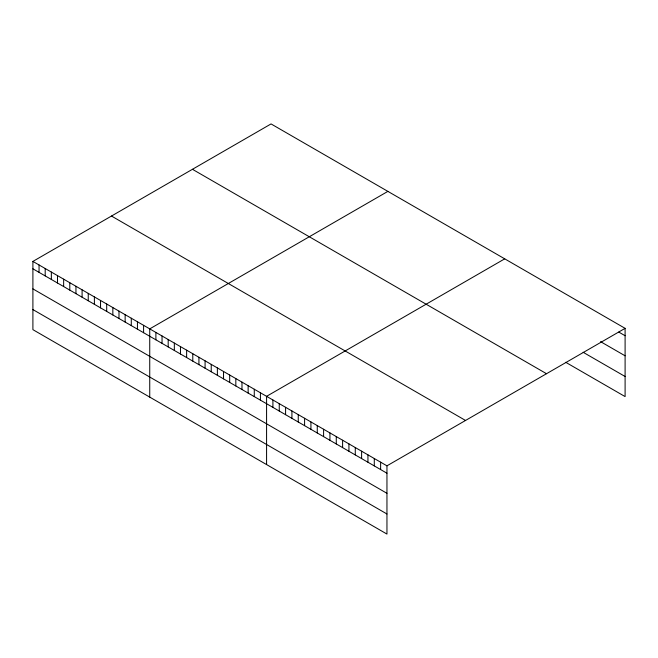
<?xml version="1.0" encoding="UTF-8"?>
<svg xmlns="http://www.w3.org/2000/svg" width="658" height="658" viewBox="0 0 658 658"><rect width="100%" height="100%" fill="white"/><g stroke="black" fill="none" stroke-linecap="round" stroke-linejoin="round"><path stroke-width="0.99" d="M32.9 261.415L386.953 465.831L386.953 534.074L32.9 329.658L32.9 261.415L271.047 123.926L625.1 328.342L625.1 396.585L565.699 362.287M387.883 191.379L149.736 328.877L149.736 397.119M504.719 258.841L266.58 396.33L266.58 464.573M386.953 465.831L625.1 328.342M618.767 332.068L625.1 335.728M600.548 341.634L625.1 355.805M583.128 352.269L625.1 376.499M192.457 169.303L546.51 373.711M111.49 216.046L465.543 420.462M32.9 268.809L386.953 473.217M32.9 288.887L386.953 493.303M32.9 309.581L386.953 513.988M380.62 462.171L380.62 469.557M374.287 458.519L374.287 465.905M367.945 454.859L367.945 462.245M361.612 451.199L361.612 458.585M355.279 447.539L355.279 454.933M348.937 443.887L348.937 451.273M342.604 440.227L342.604 447.613M336.271 436.567L336.271 443.953M329.938 432.906L329.938 440.301M323.596 429.255L323.596 436.641M317.263 425.594L317.263 432.98M310.93 421.934L310.93 429.32M304.588 418.274L304.588 425.668M298.255 414.622L298.255 422.008M291.922 410.962L291.922 418.348M285.58 407.302L285.58 414.696M279.247 403.65L279.247 411.036M272.914 399.99L272.914 407.376M260.428 392.777L260.428 400.171M254.276 389.232L254.276 396.618M248.132 385.678L248.132 393.065M241.98 382.134L241.98 389.52M235.827 378.58L235.827 385.966M229.683 375.027L229.683 382.413M223.531 371.482L223.531 378.868M217.379 367.929L217.379 375.315M211.234 364.376L211.234 371.77M205.082 360.831L205.082 368.217M198.93 357.278L198.93 364.664M192.786 353.724L192.786 361.119M186.633 350.179L186.633 357.565M180.481 346.626L180.481 354.012M174.337 343.073L174.337 350.467M168.185 339.528L168.185 346.914M162.041 335.975L162.041 343.361M155.888 332.422L155.888 339.816M143.592 325.323L143.592 332.709M137.44 321.77L137.44 329.164M131.287 318.225L131.287 325.611M125.143 314.672L125.143 322.058M118.991 311.127L118.991 318.513M112.839 307.574L112.839 314.96M106.695 304.021L106.695 311.407M100.542 300.476L100.542 307.862M94.39 296.923L94.39 304.309M88.246 293.369L88.246 300.764M82.094 289.824L82.094 297.21M75.95 286.271L75.95 293.657M69.797 282.718L69.797 290.112M63.645 279.173L63.645 286.559M57.501 275.62L57.501 283.006M51.349 272.067L51.349 279.461M45.196 268.522L45.196 275.908M39.052 264.968L39.052 272.354"/></g></svg>
